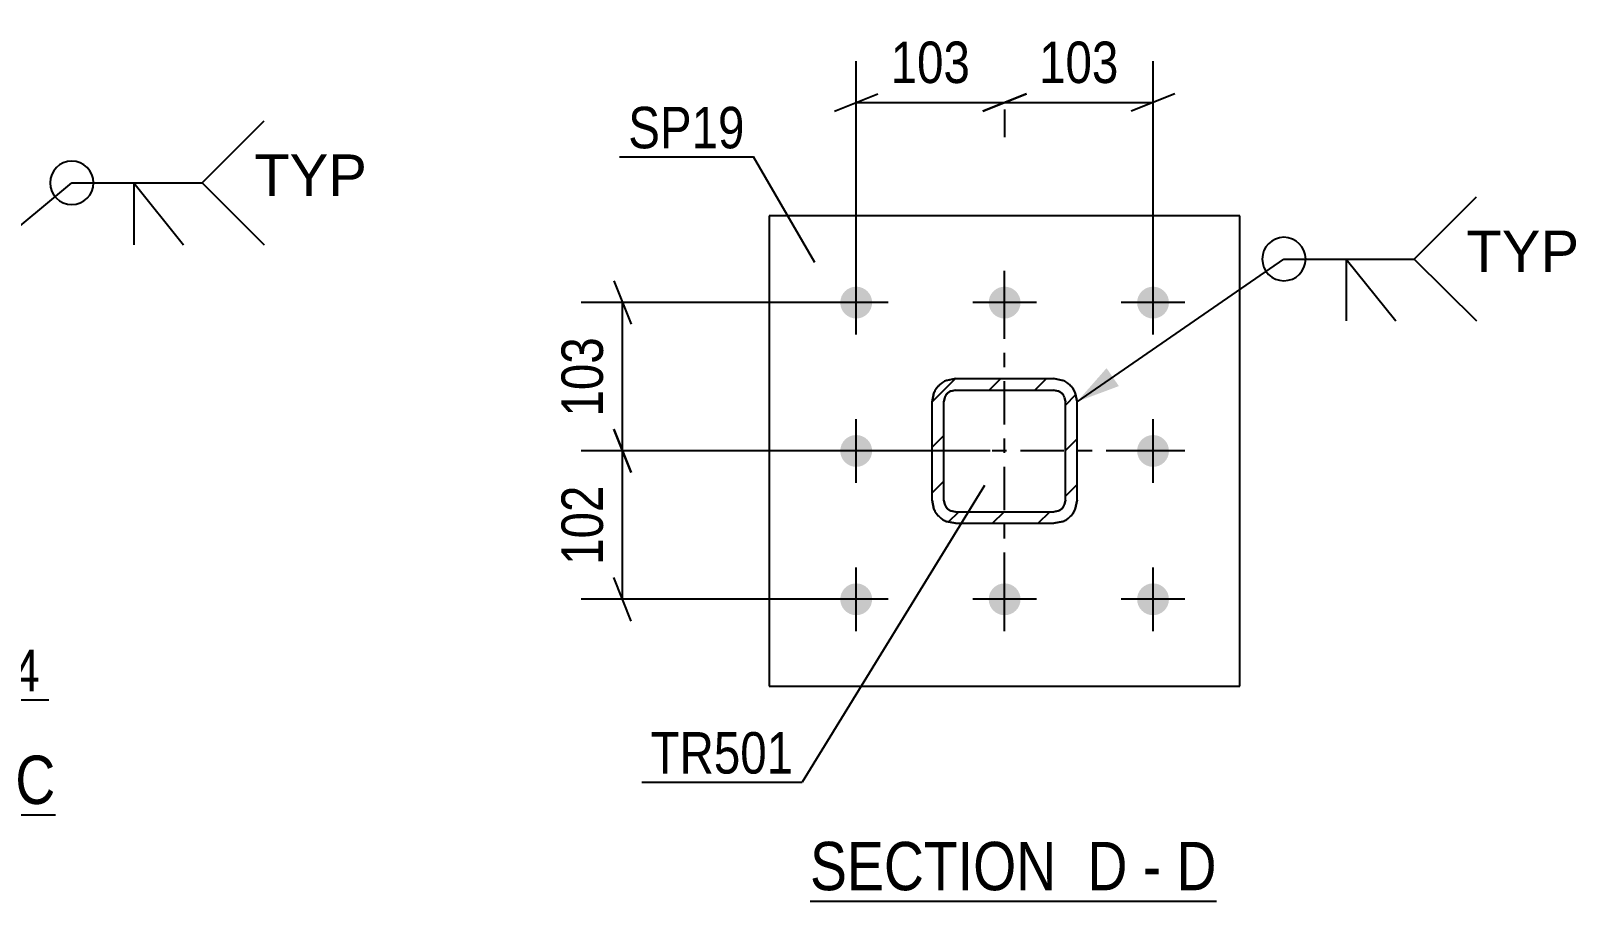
# Model space of a CAD drawing. Header units: millimetres. Extents: x -85 to 756, y -444 to 150.
# Drawn here: x 57.3 to 164.2, y -352.8 to -292.7 of the extents above; entities that cross this region are included whole.
import ezdxf

# ---------------------------------------------------------------- set-up
doc = ezdxf.new("R2010")
doc.units = ezdxf.units.MM
doc.linetypes.add('DXK_LINE_DOT2', pattern=[3.9198, 1.9599, -1.9599])
doc.linetypes.add('DXK_LINE_DOT3', pattern=[5.9187, 2.979, -0.9799, 0.9799, -0.9799])
doc.styles.add('Arial', font='ARIAL.TTF', dxfattribs={"height": 0.2})
doc.styles.add('Arial Narrow', font='ARIALN.TTF', dxfattribs={"height": 0.2})

# ---------------------------------------------------------------- blocks, each defined once
blk = doc.blocks.new('Unknown-814409655-15 - 6207')
at = {"color": 6, "linetype": 'Continuous'}
blk.add_line((30.89, -346.81), (58.96, -346.81), dxfattribs=at)
at = {"color": 0, "linetype": 'Continuous'}
for points in [[(49, -346.06), (49, -342.56), (30.89, -342.56), (30.89, -346.06)], [(52.81, -346.06), (52.81, -342.56), (50.05, -342.56), (50.05, -346.06)], [(55.14, -346.06), (55.14, -342.56), (53.86, -342.56), (53.86, -346.06)], [(58.96, -346.06), (58.96, -342.56), (56.19, -342.56), (56.19, -346.06)]]:
    blk.add_wipeout(points, dxfattribs=at)
at = {"color": 7, "linetype": 'Continuous', "style": 'Arial Narrow'}
for s, p in [('SECTION ', (30.89, -346.06)), ('C', (50.05, -346.06)), ('C', (56.19, -346.06)), ('-', (53.86, -346.06))]:
    blk.add_text(s, height=3.34, dxfattribs=at).set_placement(p)
blk = doc.blocks.new('Unknown-814409655-16 - 1640')
at = {"color": 6, "linetype": 'Continuous'}
blk.add_line((111.07, -352.77), (139.14, -352.77), dxfattribs=at)
at = {"color": 0, "linetype": 'Continuous'}
for points in [[(129.18, -352.02), (129.18, -348.52), (111.07, -348.52), (111.07, -352.02)], [(133, -352.02), (133, -348.52), (130.23, -348.52), (130.23, -352.02)], [(135.33, -352.02), (135.33, -348.52), (134.05, -348.52), (134.05, -352.02)], [(139.14, -352.02), (139.14, -348.52), (136.38, -348.52), (136.38, -352.02)]]:
    blk.add_wipeout(points, dxfattribs=at)
at = {"color": 7, "linetype": 'Continuous', "style": 'Arial Narrow'}
for s, p in [('SECTION ', (111.07, -352.02)), ('D', (130.23, -352.02)), ('D', (136.38, -352.02)), ('-', (134.05, -352.02))]:
    blk.add_text(s, height=3.34, dxfattribs=at).set_placement(p)
blk = doc.blocks.new('Bolt-814409655-1652 - 1640')
at = {"linetype": 'Continuous'}
for points in [[(114.26, -312.52, -1), (114.26, -310.32, -1)], [(124.51, -312.52, -1), (124.51, -310.32, -1)], [(134.76, -312.52, -1), (134.76, -310.32, -1)], [(114.26, -322.77, -1), (114.26, -320.57, -1)], [(134.76, -322.77, -1), (134.76, -320.57, -1)], [(114.26, -333.02, -1), (114.26, -330.82, -1)], [(124.51, -333.02, -1), (124.51, -330.82, -1)], [(134.76, -333.02, -1), (134.76, -330.82, -1)]]:
    blk.add_hatch(color=1, dxfattribs=at).paths.add_polyline_path(points)
at = {"color": 1, "linetype": 'Continuous'}
for p, q in [((114.26, -313.62), (114.26, -309.22)), ((124.51, -313.62), (124.51, -309.22)), ((134.76, -313.62), (134.76, -309.22)), ((116.46, -311.42), (112.06, -311.42)), ((126.71, -311.42), (122.31, -311.42)), ((136.96, -311.42), (132.56, -311.42)), ((114.26, -323.87), (114.26, -319.47)), ((134.76, -323.87), (134.76, -319.47)), ((116.46, -321.67), (112.06, -321.67)), ((136.96, -321.67), (132.56, -321.67)), ((114.26, -334.12), (114.26, -329.72)), ((124.51, -334.12), (124.51, -329.72)), ((134.76, -334.12), (134.76, -329.72)), ((116.46, -331.92), (112.06, -331.92)), ((126.71, -331.92), (122.31, -331.92)), ((136.96, -331.92), (132.56, -331.92))]:
    blk.add_line(p, q, dxfattribs=at)
blk = doc.blocks.new('Part-814409655-1713 - 1640')
at = {"linetype": 'Continuous'}
h = blk.add_hatch(dxfattribs=at)
h.set_pattern_fill('', scale=0.7, style=0, pattern_type=0)
h.set_pattern_definition([(45, (121.1056, -316.6745), (-1.57154, 1.57154), [])])
h.paths.add_polyline_path([(127.91, -316.67), (121.11, -316.67), (120.49, -316.8), (119.97, -317.14), (119.63, -317.66), (119.51, -318.27), (119.51, -325.07), (119.63, -325.69), (119.97, -326.21), (120.49, -326.55), (121.11, -326.67), (127.91, -326.67), (128.52, -326.55), (129.04, -326.21), (129.38, -325.69), (129.51, -325.07), (129.51, -318.27), (129.38, -317.66), (129.04, -317.14), (128.52, -316.8)])
h.paths.add_polyline_path([(128.64, -317.97), (128.71, -318.27), (128.71, -325.07), (128.64, -325.38), (128.47, -325.64), (128.21, -325.81), (127.91, -325.87), (121.11, -325.87), (120.8, -325.81), (120.54, -325.64), (120.37, -325.38), (120.31, -325.07), (120.31, -318.27), (120.37, -317.97), (120.54, -317.71), (120.8, -317.54), (121.11, -317.47), (127.91, -317.47), (128.21, -317.54), (128.47, -317.71)])
at = {"color": 7, "linetype": 'DXK_LINE_DOT3'}
for p, q in [((124.51, -331.67), (124.51, -311.67)), ((134.51, -321.67), (114.51, -321.67))]:
    blk.add_line(p, q, dxfattribs=at)
at = {"color": 7, "linetype": 'DXK_LINE_DOT2'}
for p, q in [((120.49, -316.8), (121.11, -316.67)), ((121.11, -317.47), (120.8, -317.54)), ((121.11, -316.67), (127.91, -316.67)), ((121.11, -317.47), (127.91, -317.47)), ((127.91, -316.67), (128.52, -316.8)), ((128.21, -317.54), (127.91, -317.47)), ((119.51, -318.27), (119.63, -317.66)), ((119.51, -325.07), (119.51, -318.27)), ((120.37, -317.97), (120.31, -318.27)), ((120.31, -325.07), (120.31, -318.27)), ((128.71, -318.27), (128.64, -317.97)), ((128.71, -325.07), (128.71, -318.27)), ((129.38, -317.66), (129.51, -318.27)), ((129.51, -325.07), (129.51, -318.27)), ((119.63, -325.69), (119.51, -325.07)), ((120.31, -325.07), (120.37, -325.38)), ((120.8, -325.81), (121.11, -325.87)), ((121.11, -325.87), (127.91, -325.87)), ((127.91, -325.87), (128.21, -325.81)), ((128.64, -325.38), (128.71, -325.07)), ((129.51, -325.07), (129.38, -325.69)), ((121.11, -326.67), (120.49, -326.55)), ((121.11, -326.67), (127.91, -326.67)), ((128.52, -326.55), (127.91, -326.67))]:
    blk.add_line(p, q, dxfattribs=at)
at = {"color": 2, "linetype": 'Continuous'}
for p, q in [((121.11, -316.67), (120.49, -316.8)), ((120.8, -317.54), (121.11, -317.47)), ((121.11, -316.67), (127.91, -316.67)), ((121.11, -317.47), (127.91, -317.47)), ((128.52, -316.8), (127.91, -316.67)), ((127.91, -317.47), (128.21, -317.54)), ((119.63, -317.66), (119.51, -318.27)), ((119.51, -325.07), (119.51, -318.27)), ((120.31, -318.27), (120.37, -317.97)), ((120.31, -325.07), (120.31, -318.27)), ((128.64, -317.97), (128.71, -318.27)), ((128.71, -325.07), (128.71, -318.27)), ((129.51, -318.27), (129.38, -317.66)), ((129.51, -325.07), (129.51, -318.27)), ((119.51, -325.07), (119.63, -325.69)), ((120.37, -325.38), (120.31, -325.07)), ((121.11, -325.87), (120.8, -325.81)), ((121.11, -325.87), (127.91, -325.87)), ((128.21, -325.81), (127.91, -325.87)), ((128.71, -325.07), (128.64, -325.38)), ((129.38, -325.69), (129.51, -325.07)), ((120.49, -326.55), (121.11, -326.67)), ((121.11, -326.67), (127.91, -326.67)), ((127.91, -326.67), (128.52, -326.55))]:
    blk.add_line(p, q, dxfattribs=at)
at = {"color": 7, "linetype": 'DXK_LINE_DOT2'}
for centre, radius, start, end in [((121.11, -318.27), 1.6, 112.5, 157.5), ((127.91, -318.27), 1.6, 22.5, 67.5), ((121.11, -318.27), 0.8, 112.5, 157.5), ((127.91, -318.27), 0.8, 22.5, 67.5), ((121.11, -325.07), 1.6, 202.5, 247.5), ((121.11, -325.07), 0.8, 202.5, 247.5), ((127.91, -325.07), 0.8, 292.5, 337.5), ((127.91, -325.07), 1.6, 292.5, 337.5)]:
    blk.add_arc(centre, radius, start, end, dxfattribs=at)
at = {"color": 2, "linetype": 'Continuous'}
for centre, radius, start, end in [((121.11, -318.27), 1.6, 112.5, 157.5), ((127.91, -318.27), 1.6, 22.5, 67.5), ((121.11, -318.27), 0.8, 112.5, 157.5), ((127.91, -318.27), 0.8, 22.5, 67.5), ((121.11, -325.07), 1.6, 202.5, 247.5), ((121.11, -325.07), 0.8, 202.5, 247.5), ((127.91, -325.07), 0.8, 292.5, 337.5), ((127.91, -325.07), 1.6, 292.5, 337.5)]:
    blk.add_arc(centre, radius, start, end, dxfattribs=at)
blk = doc.blocks.new('Part-814409655-1787 - 1640')
at = {"color": 2, "linetype": 'Continuous'}
for p, q in [((140.76, -305.42), (108.26, -305.42)), ((108.26, -305.42), (108.26, -337.92)), ((140.76, -337.92), (140.76, -305.42)), ((108.26, -337.92), (140.76, -337.92))]:
    blk.add_line(p, q, dxfattribs=at)
blk = doc.blocks.new('StraightDimension-814409655-1883 - 1640')
at = {"color": 7, "linetype": 'Continuous'}
for p, q in [((97.52, -309.92), (98.72, -312.92)), ((113.26, -311.42), (95.27, -311.42)), ((98.12, -321.67), (98.12, -311.42)), ((98.72, -323.17), (97.52, -320.17)), ((123.51, -321.67), (95.27, -321.67))]:
    blk.add_line(p, q, dxfattribs=at)
at = {"color": 0}
blk.add_wipeout([(97.37, -313.21), (93.17, -313.21), (93.17, -319.89), (97.37, -319.89)], dxfattribs=at)
at = {"color": 3, "style": 'Arial Narrow'}
blk.add_text('103', height=2.863, rotation=90.0002, dxfattribs=at).set_placement((96.77, -319.29))
blk = doc.blocks.new('StraightDimension-814409655-1861 - 1640')
at = {"color": 7, "linetype": 'Continuous'}
for p, q in [((97.52, -320.17), (98.72, -323.17)), ((123.51, -321.67), (95.27, -321.67)), ((98.12, -331.92), (98.12, -321.67)), ((98.72, -333.42), (97.52, -330.42)), ((113.26, -331.92), (95.27, -331.92))]:
    blk.add_line(p, q, dxfattribs=at)
at = {"color": 0}
blk.add_wipeout([(97.37, -323.46), (93.17, -323.46), (93.17, -330.14), (97.37, -330.14)], dxfattribs=at)
at = {"color": 3, "style": 'Arial Narrow'}
blk.add_text('102', height=2.863, rotation=90.0002, dxfattribs=at).set_placement((96.77, -329.54))
blk = doc.blocks.new('StraightDimension-814409655-30396 - 1640')
at = {"color": 7, "linetype": 'Continuous'}
for p, q in [((134.76, -310.42), (134.76, -294.75)), ((123.01, -298.2), (126.01, -297)), ((136.26, -297), (133.26, -298.2)), ((124.51, -297.6), (134.76, -297.6)), ((124.51, -298.07), (124.51, -300))]:
    blk.add_line(p, q, dxfattribs=at)
at = {"color": 0}
blk.add_wipeout([(132.97, -296.85), (132.97, -292.65), (126.29, -292.65), (126.29, -296.85)], dxfattribs=at)
at = {"color": 3, "style": 'Arial Narrow'}
blk.add_text('103', height=2.863, dxfattribs=at).set_placement((126.89, -296.25))
blk = doc.blocks.new('StraightDimension-814409655-30397 - 1640')
at = {"color": 7, "linetype": 'Continuous'}
for p, q in [((114.26, -310.42), (114.26, -294.75)), ((112.76, -298.2), (115.76, -297)), ((126.01, -297), (123.01, -298.2)), ((114.26, -297.6), (124.51, -297.6)), ((124.51, -298.07), (124.51, -300))]:
    blk.add_line(p, q, dxfattribs=at)
at = {"color": 0}
blk.add_wipeout([(122.72, -296.85), (122.72, -292.65), (116.04, -292.65), (116.04, -296.85)], dxfattribs=at)
at = {"color": 3, "style": 'Arial Narrow'}
blk.add_text('103', height=2.863, dxfattribs=at).set_placement((116.64, -296.25))
blk = doc.blocks.new('Mark-814409655-6245 - 6207')
at = {"color": 30, "linetype": 'Continuous'}
for p, q in [((42.27, -322.18), (47.25, -338.87)), ((47.25, -338.87), (58.5, -338.87))]:
    blk.add_line(p, q, dxfattribs=at)
at = {"color": 0}
blk.add_wipeout([(57.9, -338.27), (57.9, -335.27), (47.85, -335.27), (47.85, -338.27)], dxfattribs=at)
blk.add_wipeout([(57.9, -338.27), (57.9, -335.27), (47.85, -335.27), (47.85, -338.27)], dxfattribs=at)
at = {"color": 3, "style": 'Arial Narrow'}
blk.add_text('BC194', height=2.863, dxfattribs=at).set_placement((47.85, -338.27))
blk = doc.blocks.new('WeldMark-814409655-6435 - 6207')
at = {"linetype": 'Continuous'}
blk.add_hatch(color=30, dxfattribs=at).paths.add_polyline_path([(50.36, -312.22), (47.58, -313.56), (49.4, -311.06)])
at = {"color": 30, "linetype": 'Continuous'}
for p, q in [((47.58, -313.56), (60.09, -303.15)), ((60.09, -303.15), (69.09, -303.15))]:
    blk.add_line(p, q, dxfattribs=at)
at = {"color": 3, "linetype": 'Continuous'}
for q in [(67.81, -307.44), (64.38, -307.44)]:
    blk.add_line((64.38, -303.15), q, dxfattribs=at)
for start, end in [(90, 270), (270, 90)]:
    blk.add_arc((60.09, -303.15), 1.5, start, end, dxfattribs=at)
at = {"color": 0, "linetype": 'Continuous'}
blk.add_wipeout([(80.47, -304.05), (80.47, -301.05), (72.69, -301.05), (72.69, -304.05)], dxfattribs=at)
blk.add_wipeout([(80.47, -304.05), (80.47, -301.05), (72.69, -301.05), (72.69, -304.05)], dxfattribs=at)
at = {"color": 3, "linetype": 'Continuous'}
for q in [(73.38, -298.87), (73.38, -307.44)]:
    blk.add_line((69.09, -303.15), q, dxfattribs=at)
at = {"color": 3, "linetype": 'Continuous', "style": 'Arial'}
blk.add_text('TYP', height=2.865, dxfattribs=at).set_placement((72.69, -304.05))
blk = doc.blocks.new('Mark-814409655-1709 - 1640')
at = {"color": 30, "linetype": 'Continuous'}
for p in [(123.11, -324.05), (99.46, -344.56)]:
    blk.add_line(p, (110.53, -344.56), dxfattribs=at)
at = {"color": 0}
blk.add_wipeout([(109.93, -343.96), (109.93, -340.96), (100.06, -340.96), (100.06, -343.96)], dxfattribs=at)
blk.add_wipeout([(109.93, -343.96), (109.93, -340.96), (100.06, -340.96), (100.06, -343.96)], dxfattribs=at)
at = {"color": 3, "style": 'Arial Narrow'}
blk.add_text('TR501', height=2.863, dxfattribs=at).set_placement((100.06, -343.96))
blk = doc.blocks.new('WeldMark-814409655-1906 - 1640')
at = {"linetype": 'Continuous'}
blk.add_hatch(color=30, dxfattribs=at).paths.add_polyline_path([(132.4, -317.19), (129.51, -318.27), (131.55, -315.95)])
at = {"color": 30, "linetype": 'Continuous'}
for p, q in [((129.51, -318.27), (143.8, -308.41)), ((143.8, -308.41), (152.8, -308.41))]:
    blk.add_line(p, q, dxfattribs=at)
at = {"color": 3, "linetype": 'Continuous'}
for q in [(151.52, -312.69), (148.09, -312.69)]:
    blk.add_line((148.09, -308.41), q, dxfattribs=at)
for start, end in [(90, 270), (270, 90)]:
    blk.add_arc((143.8, -308.41), 1.5, start, end, dxfattribs=at)
at = {"color": 0, "linetype": 'Continuous'}
blk.add_wipeout([(164.18, -309.31), (164.18, -306.31), (156.4, -306.31), (156.4, -309.31)], dxfattribs=at)
blk.add_wipeout([(164.18, -309.31), (164.18, -306.31), (156.4, -306.31), (156.4, -309.31)], dxfattribs=at)
at = {"color": 3, "linetype": 'Continuous'}
for q in [(157.09, -304.12), (157.09, -312.69)]:
    blk.add_line((152.8, -308.41), q, dxfattribs=at)
at = {"color": 3, "linetype": 'Continuous', "style": 'Arial'}
blk.add_text('TYP', height=2.865, dxfattribs=at).set_placement((156.4, -309.31))
blk = doc.blocks.new('Mark-814409655-1783 - 1640')
at = {"color": 30, "linetype": 'Continuous'}
for p in [(97.92, -301.36), (111.4, -308.65)]:
    blk.add_line(p, (107.16, -301.36), dxfattribs=at)
at = {"color": 0}
blk.add_wipeout([(106.56, -300.76), (106.56, -297.76), (98.52, -297.76), (98.52, -300.76)], dxfattribs=at)
blk.add_wipeout([(106.56, -300.76), (106.56, -297.76), (98.52, -297.76), (98.52, -300.76)], dxfattribs=at)
at = {"color": 3, "style": 'Arial Narrow'}
blk.add_text('SP19', height=2.863, dxfattribs=at).set_placement((98.52, -300.76))

msp = doc.modelspace()

# ---------------------------------------------------------------- block references
for name in ['WeldMark-814409655-6435 - 6207', 'Part-814409655-1787 - 1640', 'Bolt-814409655-1652 - 1640', 'Part-814409655-1713 - 1640', 'Mark-814409655-6245 - 6207', 'Unknown-814409655-15 - 6207', 'Unknown-814409655-16 - 1640']:
    msp.add_blockref(name, (0, 0))

# ---------------------------------------------------------------- next in the draw order: block references
for name in ['Mark-814409655-1783 - 1640', 'StraightDimension-814409655-1883 - 1640']:
    msp.add_blockref(name, (0, 0))

# ---------------------------------------------------------------- next in the draw order: block references
for name in ['StraightDimension-814409655-30396 - 1640', 'StraightDimension-814409655-1861 - 1640']:
    msp.add_blockref(name, (0, 0))

# ---------------------------------------------------------------- next in the draw order: block references
for name in ['StraightDimension-814409655-30397 - 1640', 'WeldMark-814409655-1906 - 1640', 'Mark-814409655-1709 - 1640']:
    msp.add_blockref(name, (0, 0))

doc.saveas('drawing.dxf')
